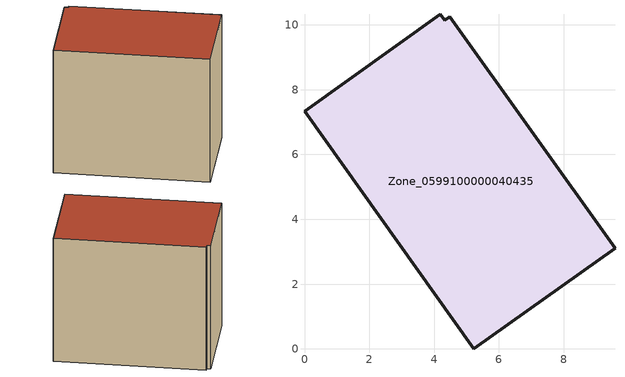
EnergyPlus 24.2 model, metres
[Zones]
Zone_0599100000040435
 floor ground (C_G): 5.23,0 0,7.34 4.19,10.33 4.33,10.14 4.48,10.25 9.58,3.11 z0
 wall outside (C_F): 5.23,0 9.58,3.11 4.48,10.25 4.33,10.14 4.19,10.33 0,7.34 5.23,0 z0:7.96
 roof outside (C_R): 0,7.34 5.23,0 9.58,3.11 4.48,10.25 4.33,10.14 4.19,10.33 z7.96
[BUILDING]
Pand.0599100000040435: North Axis=0; Terrain=City; Loads Convergence Tolerance Value=0.04; Temperature Convergence Tolerance Value=0.4; Solar Distribution=FullExterior; Maximum Number of Warmup Days=25; Minimum Number of Warmup Days=1
[Site:Location]
Rotterdam.The.Hague.AP_ZH_NLD Design_Conditions: Latitude=51.96; Longitude=4.45; Time Zone=1; Elevation=-4.5
[SITE:GROUNDTEMPERATURE:BUILDINGSURFACE]
18, 18, 18, 18, 18, 18, 18, 18, 18, 18, 18, 18
[MATERIAL] Thermal Absorptance=0.9; Solar Absorptance=0.7; Visible Absorptance=0.7
Name | Roughness | Thickness | Conductivity | Density | Specific Heat
G.TC.1975-1991 | MediumSmooth | 0.15 | 0.288461 | 540 | 1210
F.TC.1975-1991 | Rough | 0.3 | 0.230769 | 1920 | 840
R.TC.1975-1991 | MediumRough | 0.2 | 0.153846 | 1500 | 1000
[CONSTRUCTION]
C_G: G.TC.1975-1991
C_F: F.TC.1975-1991
C_R: R.TC.1975-1991
[ZONE]
Zone_0599100000040435: Type=1; Multiplier=1; Ceiling Height=Autocalculate; Volume=Autocalculate; Floor Area=autocalculate; Part of Total Floor Area=Yes
[ZONEINFILTRATION:DESIGNFLOWRATE]
Infil_Zone_0599100000040435: Zone or ZoneList or Space or SpaceList=Zone_0599100000040435; Schedule=AlwaysOn; Design Flow Rate Calculation Method=Flow/Area; Flow Rate per Floor Area=0.003; Constant Term Coefficient=1; Temperature Term Coefficient=0; Velocity Term Coefficient=0; Velocity Squared Term Coefficient=0
[HVACTEMPLATE:ZONE:IDEALLOADSAIRSYSTEM]
Zone_0599100000040435: Maximum Heating Supply Air Temperature=50; Minimum Cooling Supply Air Temperature=13; Maximum Heating Supply Air Humidity Ratio=0.0156; Minimum Cooling Supply Air Humidity Ratio=0.0077; Heating Limit=NoLimit; Cooling Limit=NoLimit; Dehumidification Control Type=ConstantSensibleHeatRatio; Cooling Sensible Heat Ratio=0.7; Dehumidification Setpoint=60; Humidification Control Type=None; Humidification Setpoint=30; Outdoor Air Method=None; Outdoor Air Flow Rate per Person=0.00944; Outdoor Air Flow Rate per Zone Floor Area=0; Outdoor Air Flow Rate per Zone=0; Demand Controlled Ventilation Type=None; Outdoor Air Economizer Type=NoEconomizer; Heat Recovery Type=None; Sensible Heat Recovery Effectiveness=0.7; Latent Heat Recovery Effectiveness=0.65
[ZONECONTROL:THERMOSTAT]
ThermostatControl_Zone_0599100000040435: Zone or ZoneList=Zone_0599100000040435; Control Type Schedule=DualSetpointControlType; Control 1=Thermostat_Zone_0599100000040435; Temperature Difference Between Cutout And Setpoint=0
[THERMOSTATSETPOINT:DUALSETPOINT]
Thermostat_Zone_0599100000040435: Heating Setpoint Temperature Schedule=HeatingSetpoint_Zone_0599100000040435; Cooling Setpoint Temperature Schedule=CoolingSetpoint_Zone_0599100000040435
[SCHEDULE:COMPACT]
HeatingSetpoint_Zone_0599100000040435: Through: 12/31, For: AllDays, Until: 24:00, 21
CoolingSetpoint_Zone_0599100000040435: Through: 12/31, For: AllDays, Until: 24:00, 24
DualSetpointControlType: Through: 12/31, For: AllDays, Until: 24:00, 4
AlwaysOn: Through: 12/31, For: AllDays, Until: 24:00, 1
